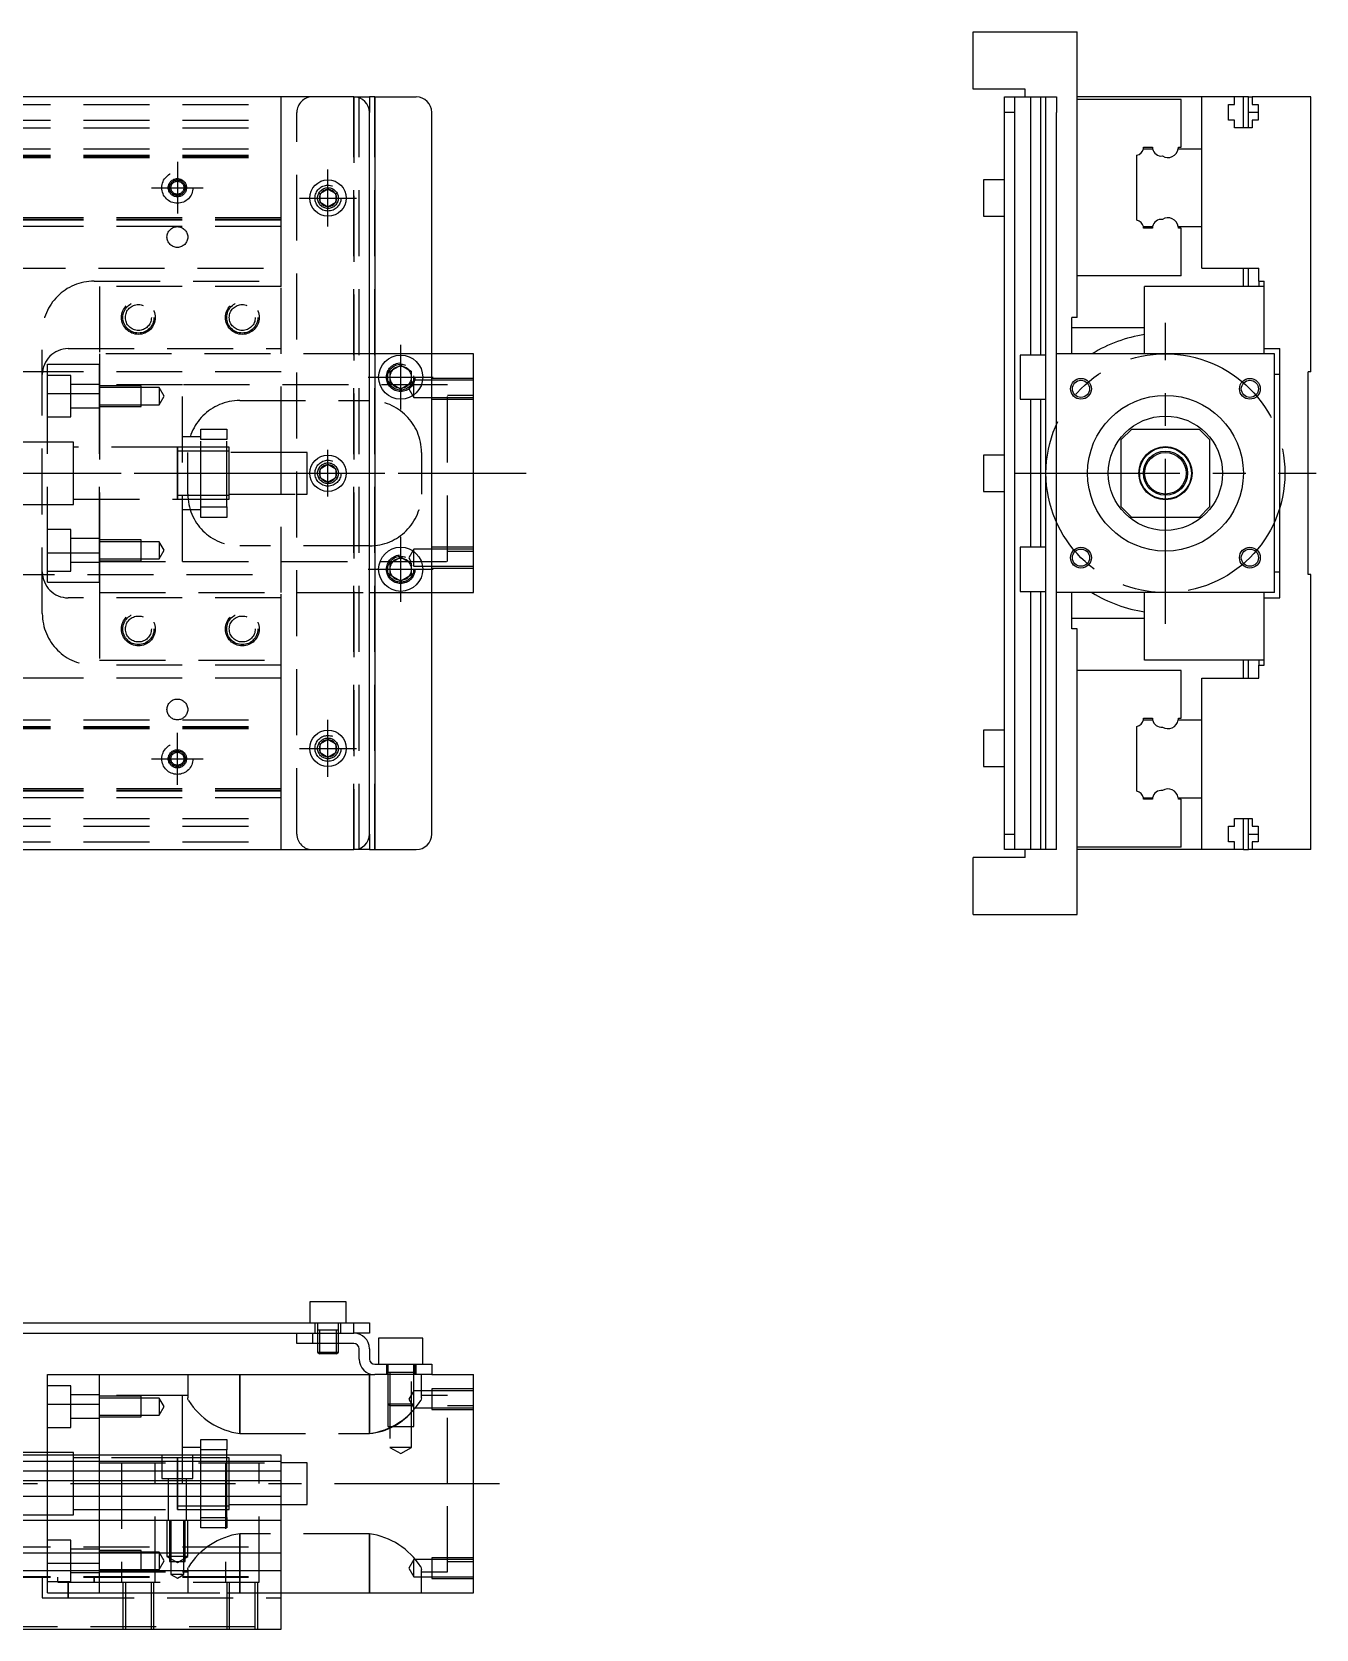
# Model space of a CAD drawing. Extents: x -14 to 616, y -275 to 87.
# Drawn here: x 369 to 616.3, y -222.6 to 85 of the extents above; entities that cross this region are included whole.
import ezdxf

# ---------------------------------------------------------------- set-up
doc = ezdxf.new("R2010")
doc.units = 0
doc.linetypes.add('CENTER', pattern=[50.8, 31.75, -6.35, 6.35, -6.35])
doc.linetypes.add('DASHED', pattern=[19.05, 12.7, -6.35])
doc.layers.get('0').update_dxf_attribs({"linetype": 'CONTINUOUS'})
doc.layers.add('CENTER', color=1, linetype='CENTER')

msp = doc.modelspace()

# ---------------------------------------------------------------- linework, layer by layer
at = {"color": 7, "linetype": 'CONTINUOUS'}
for p, q in [((550.25, 74), (550.25, 85)), ((550.25, 85), (570.25, 85)), ((570.25, 30), (570.25, 85)), ((560.25, 74), (550.25, 74)), ((560.25, 72.5), (560.25, 74)), ((431, 72.5), (3, 72.5)), ((431, 72.5), (434, 72.5)), ((434, 72.5), (434, 69.5)), ((435, 72.5), (434, 72.5)), ((435, 72.5), (435, -72.5)), ((435, 72.5), (443, 72.5)), ((556.25, 69.5), (556.25, 72.5)), ((556.25, 72.5), (566.25, 72.5)), ((558.25, -72.5), (558.25, 72.5)), ((561.25, 72.5), (561.25, 22.75)), ((563.25, 22.75), (563.25, 72.5)), ((564.25, 69.5), (564.25, 72.5)), ((566.25, 72.5), (566.25, 69.5)), ((594.25, 72.5), (570.25, 72.5)), ((590.25, 72), (570.25, 72)), ((590.25, 62.8), (590.25, 72)), ((594.25, 62.5), (594.25, 72.5)), ((600.55, 72.5), (594.25, 72.5)), ((599.4, 71), (600.55, 71)), ((599.4, 68), (599.4, 71)), ((602.25, 72.5), (600.55, 72.5)), ((600.55, 71), (600.55, 72.5)), ((602.25, 66.5), (602.25, 72.5)), ((603.25, 72.5), (602.25, 72.5)), ((603.25, 72.5), (603.95, 72.5)), ((603.25, 69.5), (603.25, 72.5)), ((603.95, 72.5), (603.95, 71)), ((615.25, 72.5), (603.95, 72.5)), ((603.95, 71), (605.1, 71)), ((605.1, 71), (605.1, 68)), ((615.25, 19.5), (615.25, 72.5)), ((434, -69.5), (434, 69.5)), ((446, -69.5), (446, 69.5)), ((558.25, 69.5), (556.25, 69.5)), ((556.25, -69.5), (556.25, 69.5)), ((564.25, -69.5), (564.25, 69.5)), ((566.25, 23), (566.25, 69.5)), ((600.55, 68), (599.4, 68)), ((600.55, 66.5), (600.55, 68)), ((605.1, 69.5), (603.25, 69.5)), ((603.25, 66.5), (603.25, 69.5)), ((603.95, 68), (603.95, 66.5)), ((605.1, 68), (603.95, 68)), ((603.95, 66.5), (600.55, 66.5)), ((583.002272, 62.5), (584.77668, 62.5)), ((583.047056, 62.8), (584.75, 62.8)), ((589.727372, 62.5), (594.25, 62.5)), ((589.75, 62.8), (590.25, 62.8)), ((594.25, 47.5), (594.25, 62.5)), ((594.25, 47.5), (594.25, 62.5)), ((581.75, 48.752272), (581.75, 61.247728)), ((552.25, 56.5), (552.25, 53)), ((556.25, 56.5), (552.25, 56.5)), ((424.5, 53.866026), (426, 54.73205)), ((424.5, 52.133974), (424.5, 53.866026)), ((426, 54.73205), (427.5, 53.866026)), ((427.5, 53.866026), (427.5, 52.133974)), ((552.25, 53), (552.25, 49.5)), ((426, 51.26795), (424.5, 52.133974)), ((427.5, 52.133974), (426, 51.26795)), ((552.25, 49.5), (556.25, 49.5)), ((583.002272, 47.5), (584.77668, 47.5)), ((584.75, 47.2), (583.047056, 47.2)), ((589.727372, 47.5), (594.25, 47.5)), ((590.25, 47.2), (589.75, 47.2)), ((590.25, 38), (590.25, 47.2)), ((594.25, 39.5), (594.25, 47.5)), ((590.25, 38), (570.25, 38)), ((594.25, 39.5), (605.25, 39.5)), ((602.25, 36), (602.25, 39.5)), ((603.25, 36), (603.25, 39.5)), ((605.25, 37), (605.25, 39.5)), ((605.25, 37), (606.25, 37)), ((605.25, 37), (605.25, 36)), ((606.25, 36), (606.25, 37)), ((606.25, 36), (583.25, 36)), ((583.25, 23), (583.25, 36)), ((606.25, 24), (606.25, 36)), ((606.25, 24), (606.25, 36)), ((570.25, 30), (569.25, 30)), ((569.25, 23), (569.25, 30)), ((583.25, 28), (569.25, 28)), ((454, 23), (446, 23)), ((454, -23), (454, 23)), ((559.25, 22.75), (559.25, 18.5)), ((564.25, 22.75), (559.25, 22.75)), ((566.25, -23), (566.25, 23)), ((608.25, 23), (566.25, 23)), ((606.25, 23), (606.25, 24)), ((606.25, 24), (609.25, 24)), ((608.25, -23), (608.25, 23)), ((609.25, -24), (609.25, 24)), ((438, 19.6547), (440, 20.809402)), ((438, 17.3453), (438, 19.6547)), ((440, 20.809402), (442, 19.6547)), ((442, 19.6547), (442, 17.3453)), ((559.25, 18.5), (559.25, 14.25)), ((609.25, 19), (608.25, 19)), ((615.25, 19.5), (614.75, 19.5)), ((614.75, -19.5), (614.75, 19.5)), ((440, 16.190598), (438, 17.3453)), ((442, 17.3453), (440, 16.190598)), ((559.25, 14.25), (564.25, 14.25)), ((561.25, 14.25), (561.25, -14.25)), ((563.25, -14.25), (563.25, 14.25)), ((580.75, 8.5), (578.75, 6.5)), ((578.75, -6.5), (578.75, 6.5)), ((580.75, 8.5), (593.75, 8.5)), ((595.75, 6.5), (593.75, 8.5)), ((595.75, 6.5), (595.75, -6.5)), ((397, -5.000006), (397, 5.000006)), ((397, 4.25), (397, 5.000006)), ((397, 4.25), (397, -4.25)), ((552.25, 3.5), (552.25, 0)), ((556.25, 3.5), (552.25, 3.5)), ((424.5, 0.866026), (426, 1.73205)), ((424.5, -0.866026), (424.5, 0.866026)), ((426, 1.73205), (427.5, 0.866026)), ((427.5, 0.866026), (427.5, -0.866026)), ((552.25, 0), (552.25, -3.5)), ((426, -1.73205), (424.5, -0.866026)), ((427.5, -0.866026), (426, -1.73205)), ((397, -5.000006), (397, -4.25)), ((552.25, -3.5), (556.25, -3.5)), ((578.75, -6.5), (580.75, -8.5)), ((593.75, -8.5), (580.75, -8.5)), ((593.75, -8.5), (595.75, -6.5)), ((559.25, -14.25), (559.25, -18.5)), ((564.25, -14.25), (559.25, -14.25)), ((438, -17.3453), (440, -16.190598)), ((438, -19.6547), (438, -17.3453)), ((440, -16.190598), (442, -17.3453)), ((442, -17.3453), (442, -19.6547)), ((440, -20.809402), (438, -19.6547)), ((442, -19.6547), (440, -20.809402)), ((559.25, -18.5), (559.25, -22.75)), ((608.25, -19), (609.25, -19)), ((615.25, -19.5), (614.75, -19.5)), ((615.25, -72.5), (615.25, -19.5)), ((446, -23), (454, -23)), ((559.25, -22.75), (564.25, -22.75)), ((561.25, -22.75), (561.25, -72.5)), ((563.25, -72.5), (563.25, -22.75)), ((608.25, -23), (566.25, -23)), ((566.25, -72.5), (566.25, -23)), ((569.25, -30), (569.25, -23)), ((583.25, -36), (583.25, -23)), ((606.25, -24), (606.25, -23)), ((606.25, -36), (606.25, -24)), ((606.25, -36), (606.25, -24)), ((606.25, -24), (609.25, -24)), ((583.25, -28), (569.25, -28)), ((570.25, -30), (569.25, -30)), ((570.25, -85), (570.25, -30)), ((606.25, -36), (583.25, -36)), ((602.25, -39.5), (602.25, -36)), ((603.25, -39.5), (603.25, -36)), ((605.25, -36), (605.25, -37)), ((606.25, -37), (606.25, -36)), ((590.25, -38), (570.25, -38)), ((590.25, -47.2), (590.25, -38)), ((594.25, -39.5), (605.25, -39.5)), ((594.25, -47.5), (594.25, -39.5)), ((605.25, -39.5), (605.25, -37)), ((605.25, -37), (606.25, -37)), ((581.75, -61.247728), (581.75, -48.752272)), ((583.002272, -47.5), (584.77668, -47.5)), ((583.047056, -47.2), (584.75, -47.2)), ((589.727372, -47.5), (594.25, -47.5)), ((589.75, -47.2), (590.25, -47.2)), ((594.25, -62.5), (594.25, -47.5)), ((594.25, -62.5), (594.25, -47.5)), ((424.5, -52.133974), (426, -51.26795)), ((424.5, -53.866026), (424.5, -52.133974)), ((426, -51.26795), (427.5, -52.133974)), ((427.5, -52.133974), (427.5, -53.866026)), ((552.25, -49.5), (552.25, -53)), ((556.25, -49.5), (552.25, -49.5)), ((426, -54.73205), (424.5, -53.866026)), ((427.5, -53.866026), (426, -54.73205)), ((552.25, -53), (552.25, -56.5)), ((552.25, -56.5), (556.25, -56.5)), ((583.002272, -62.5), (584.77668, -62.5)), ((584.75, -62.8), (583.047056, -62.8)), ((589.727372, -62.5), (594.25, -62.5)), ((590.25, -62.8), (589.75, -62.8)), ((590.25, -72), (590.25, -62.8)), ((594.25, -72.5), (594.25, -62.5)), ((600.55, -66.5), (603.95, -66.5)), ((600.55, -68), (600.55, -66.5)), ((602.25, -72.5), (602.25, -66.5)), ((603.25, -69.5), (603.25, -66.5)), ((603.95, -66.5), (603.95, -68)), ((434, -69.5), (434, -72.5)), ((556.25, -69.5), (558.25, -69.5)), ((556.25, -72.5), (556.25, -69.5)), ((564.25, -72.5), (564.25, -69.5)), ((599.4, -68), (600.55, -68)), ((599.4, -71), (599.4, -68)), ((603.25, -69.5), (605.1, -69.5)), ((603.25, -72.5), (603.25, -69.5)), ((603.95, -68), (605.1, -68)), ((605.1, -68), (605.1, -71)), ((3, -72.5), (431, -72.5)), ((434, -72.5), (431, -72.5)), ((434, -72.5), (435, -72.5)), ((435, -72.5), (443, -72.5)), ((566.25, -72.5), (556.25, -72.5)), ((560.25, -74), (560.25, -72.5)), ((590.25, -72), (570.25, -72)), ((594.25, -72.5), (570.25, -72.5)), ((600.55, -72.5), (594.25, -72.5)), ((600.55, -71), (599.4, -71)), ((600.55, -72.5), (600.55, -71)), ((602.25, -72.5), (600.55, -72.5)), ((602.25, -72.5), (603.25, -72.5)), ((603.95, -72.5), (603.25, -72.5)), ((603.95, -71), (603.95, -72.5)), ((605.1, -71), (603.95, -71)), ((615.25, -72.5), (603.95, -72.5)), ((550.25, -85), (550.25, -74)), ((560.25, -74), (550.25, -74)), ((550.25, -85), (570.25, -85)), ((429.5, -159.63), (422.5, -159.63)), ((422.5, -159.63), (422.5, -163.63)), ((429.5, -163.63), (429.5, -159.63)), ((267, -163.63), (431, -163.63)), ((267, -165.63), (423, -165.63)), ((420, -167.63), (420, -165.63)), ((423, -165.63), (431, -165.63)), ((423, -165.63), (423, -167.63)), ((423, -165.63), (431, -165.63)), ((431, -165.63), (431, -163.63)), ((431, -163.63), (434, -163.63)), ((434, -165.63), (431, -165.63)), ((434, -163.63), (434, -165.63)), ((423, -167.63), (420, -167.63)), ((431, -167.63), (423, -167.63)), ((424, -167.63), (424, -169.28)), ((424.35, -167.63), (424.35, -169.63)), ((427.65, -169.63), (427.65, -167.63)), ((428, -169.28), (428, -167.63)), ((432, -170.63), (432, -168.63)), ((434, -168.63), (434, -170.63)), ((444.25, -166.63), (435.75, -166.63)), ((435.75, -166.63), (435.75, -171.63)), ((444.25, -171.63), (444.25, -166.63)), ((424, -169.28), (428, -169.28)), ((424, -169.28), (424.35, -169.63)), ((427.65, -169.63), (424.35, -169.63)), ((427.65, -169.63), (428, -169.28)), ((435, -171.63), (443, -171.63)), ((443, -173.63), (443, -171.63)), ((443, -171.63), (446, -171.63)), ((446, -171.63), (446, -173.63)), ((372, -179.30029), (372, -173.63)), ((372, -173.63), (382, -173.63)), ((382, -173.63), (435, -173.63)), ((382, -189.13), (382, -173.63)), ((443, -173.63), (435, -173.63)), ((446, -173.63), (443, -173.63)), ((446, -173.63), (454, -173.63)), ((454, -215.63), (454, -173.63)), ((372, -179.30029), (382, -179.30029)), ((372, -189.13), (372, -179.30029)), ((417, -189.13), (262.5, -189.13)), ((417, -190.382272), (262.5, -190.382272)), ((372, -188.63), (367, -188.63)), ((397, -190.63), (397, -189.629994)), ((398, -190.38), (397, -190.38)), ((397, -194.429962), (397, -190.63)), ((401.5, -190.38), (398, -190.38)), ((406.5, -190.38), (401.5, -190.38)), ((407, -190.38), (406.5, -190.38)), ((417, -222.63), (417, -189.13)), ((262.5, -192.15668), (417, -192.15668)), ((417, -194.053076), (262.5, -194.053076)), ((397, -194.830038), (397, -194.429962)), ((397, -199.630006), (397, -194.830038)), ((417, -197.107372), (262.5, -197.107372)), ((397, -198.88), (407, -198.88)), ((17, -201.63), (417, -201.63)), ((17, -207.93), (417, -207.93)), ((17, -211.33), (417, -211.33)), ((417, -215.63), (454, -215.63)), ((17, -222.63), (417, -222.63))]:
    msp.add_line(p, q, dxfattribs=at)
at = {"color": 3, "linetype": 'DASHED'}
for p, q in [((17, 71), (417, 71)), ((417, 62.5), (417, 72.5)), ((431, -72.5), (431, 72.5)), ((431, 72.5), (431, -72.5)), ((432, -72.5), (432, 72.5)), ((435, -72.5), (435, 72.5)), ((17, 68), (417, 68)), ((420, -69.5), (420, 69.5)), ((17, 66.5), (417, 66.5)), ((17, 62.5), (417, 62.5)), ((417, 61.247728), (417, 62.5)), ((17, 61.247728), (417, 61.247728)), ((17, 61.1147), (417, 61.1147)), ((17, 61.1), (417, 61.1)), ((17, 60.8), (417, 60.8)), ((417, 48.752272), (417, 61.247728)), ((424, 53), (424.030168, 53.346066)), ((417, 49.2), (17, 49.2)), ((417, 48.9), (17, 48.9)), ((417, 48.8853), (17, 48.8853)), ((417, 48.752272), (17, 48.752272)), ((417, 47.5), (17, 47.5)), ((417, 47.5), (417, 48.752272)), ((417, 39.5), (417, 47.5)), ((343.708204, 39.5), (417, 39.5)), ((381, 37), (417, 37)), ((417, 37), (417, 39.5)), ((417, 36), (417, 37)), ((417, 36), (382, 36)), ((382, 36), (382, 23)), ((417, 23), (417, 36)), ((371, -27), (371, 27)), ((376, 24), (417, 24)), ((382, 23), (382, 15.32971)), ((434, 23), (382, 23)), ((417, 4), (417, 23)), ((446, 23), (434, 23)), ((417, 19.5), (93.969694, 19.5)), ((372, 15.32971), (372, 21)), ((372, 21), (382, 21)), ((376.5, 18.849242), (372, 18.849242)), ((376.5, 10.849242), (376.5, 18.849242)), ((382, 15.32971), (382, 21)), ((442.483582, 18.786038), (442.5, 18.5)), ((382, 17.099242), (376.5, 17.099242)), ((398, 17), (382, 17)), ((398, 17), (382, 17)), ((390, 16.849238), (382, 16.849238)), ((390, 16.499242), (382, 16.499242)), ((390, 12.849248), (390, 16.849238)), ((393.5, 16.499242), (390, 16.499242)), ((393.5, 16.499242), (393.5, 13.199242)), ((394.452628, 14.849242), (393.5, 16.499242)), ((398, -17), (398, 17)), ((449, 17), (398, 17)), ((441.90257, 16.878676), (441.547372, 16.263456)), ((441.547372, 16.263456), (442.5, 14.613456)), ((442.5, 17.913456), (442.355836, 17.663756)), ((442.5, 14.613456), (442.5, 17.913456)), ((446, 17.913456), (442.5, 17.913456)), ((454, 18.26345), (446, 18.26345)), ((454, 17.913456), (446, 17.913456)), ((449, -17), (449, 17)), ((372, 15.32971), (382, 15.32971)), ((372, -15.32971), (372, 15.32971)), ((376.5, 12.599242), (382, 12.599242)), ((382, 15.32971), (382, -15.32971)), ((382, -15.32971), (382, 15.32971)), ((382, 13.199242), (390, 13.199242)), ((382, 12.849248), (390, 12.849248)), ((390, 13.199242), (393.5, 13.199242)), ((393.5, 13.199242), (394.452628, 14.849242)), ((409, 14), (434, 14)), ((442.5, 14.613456), (446, 14.613456)), ((446, 14.613456), (454, 14.613456)), ((446, 14.26346), (454, 14.26346)), ((454, 15), (449, 15)), ((372, 10.849242), (376.5, 10.849242)), ((401.5, 7), (398, 7)), ((401.5, 8.5), (406.5, 8.5)), ((401.5, 6.5), (401.5, 8.5)), ((401.5, -6.5), (401.5, 6.5)), ((406.5, 6.5), (401.5, 6.5)), ((406.5, 8.5), (406.5, 6.5)), ((406.5, -6.5), (406.5, 6.5)), ((372, 6), (366.995, 6)), ((377, 6), (372, 6)), ((377, 6), (372, 6)), ((377, 0), (377, 6)), ((377, 0), (377, 6)), ((396.995, 5), (377, 5)), ((397.005, 5), (377, 5)), ((397.005, 5), (396.995, 5)), ((406.5, 5), (396.995, 5)), ((397, 4.43509), (397, 5)), ((397, 5), (397, 4.435078)), ((397, 4.435078), (397, -4.435962)), ((407, 4.25), (397, 4.25)), ((406.5, 5), (397.005, 5)), ((399, -4), (399, 4)), ((407, 5), (406.5, 5)), ((407, 0), (407, 5)), ((420, 4), (407, 4)), ((417, -4), (417, 4)), ((422, 4), (420, 4)), ((422, 0), (422, 4)), ((444, 4), (444, -4)), ((377, -6), (377, 0)), ((377, -6), (377, 0)), ((407, -5), (407, 0)), ((422, -4), (422, 0)), ((427.973226, 0.326156), (428, 0)), ((582.25, 0), (582.275768, -0.506976)), ((366.995, -6), (372, -6)), ((372, -6), (377, -6)), ((372, -6), (377, -6)), ((377, -5), (396.995, -5)), ((377, -5), (397.005, -5)), ((396.995, -5), (397.005, -5)), ((396.995, -5), (406.5, -5)), ((397, -4.25), (407, -4.25)), ((397, -5), (397, -4.435962)), ((397, -4.435962), (397, -5)), ((397.005, -5), (406.5, -5)), ((406.5, -5), (407, -5)), ((407, -4), (420, -4)), ((417, -23), (417, -4)), ((420, -4), (422, -4)), ((398, -7), (401.5, -7)), ((401.5, -6.5), (406.5, -6.5)), ((401.5, -8.5), (401.5, -6.5)), ((406.5, -8.5), (401.5, -8.5)), ((406.5, -6.5), (406.5, -8.5)), ((376.5, -10.849242), (372, -10.849242)), ((376.5, -18.849242), (376.5, -10.849242)), ((372, -15.32971), (382, -15.32971)), ((372, -21), (372, -15.32971)), ((382, -12.599242), (376.5, -12.599242)), ((390, -12.849248), (382, -12.849248)), ((390, -13.199242), (382, -13.199242)), ((382, -15.32971), (382, -23)), ((382, -21), (382, -15.32971)), ((390, -16.849238), (390, -12.849248)), ((393.5, -13.199242), (390, -13.199242)), ((393.5, -13.199242), (393.5, -16.499242)), ((394.452628, -14.849242), (393.5, -13.199242)), ((393.5, -16.499242), (394.452628, -14.849242)), ((434, -14), (409, -14)), ((442.5, -14.613456), (441.547372, -16.263456)), ((442.5, -17.913456), (442.5, -14.613456)), ((446, -14.613456), (442.5, -14.613456)), ((454, -14.26346), (446, -14.26346)), ((454, -14.613456), (446, -14.613456)), ((449, -15), (454, -15)), ((376.5, -17.099242), (382, -17.099242)), ((382, -16.499242), (390, -16.499242)), ((382, -16.849238), (390, -16.849238)), ((382, -17), (398, -17)), ((382, -17), (398, -17)), ((390, -16.499242), (393.5, -16.499242)), ((398, -17), (449, -17)), ((437.5, -18.5), (437.52689, -18.134318)), ((441.547372, -16.263456), (441.90364, -16.880528)), ((442.355326, -17.662872), (442.5, -17.913456)), ((442.5, -17.913456), (446, -17.913456)), ((446, -17.913456), (454, -17.913456)), ((446, -18.26345), (454, -18.26345)), ((93.969694, -19.5), (417, -19.5)), ((372, -18.849242), (376.5, -18.849242)), ((372, -21), (382, -21)), ((417, -24), (376, -24)), ((382, -23), (434, -23)), ((382, -23), (382, -36)), ((417, -36), (417, -23)), ((434, -23), (446, -23)), ((382, -36), (417, -36)), ((417, -37), (417, -36)), ((417, -39.5), (343.708204, -39.5)), ((417, -37), (381, -37)), ((417, -39.5), (417, -37)), ((417, -47.5), (417, -39.5)), ((17, -47.5), (417, -47.5)), ((17, -48.752272), (417, -48.752272)), ((17, -48.8853), (417, -48.8853)), ((17, -48.9), (417, -48.9)), ((17, -49.2), (417, -49.2)), ((417, -48.752272), (417, -47.5)), ((417, -61.247728), (417, -48.752272)), ((427.973226, -52.673844), (428, -53)), ((417, -60.8), (17, -60.8)), ((417, -61.1), (17, -61.1)), ((417, -61.1147), (17, -61.1147)), ((417, -61.247728), (17, -61.247728)), ((417, -62.5), (417, -61.247728)), ((417, -62.5), (17, -62.5)), ((417, -72.5), (417, -62.5)), ((17, -66.5), (417, -66.5)), ((17, -68), (417, -68)), ((17, -71), (417, -71)), ((423.5, -163.63), (423.5, -165.63)), ((428.000006, -165.03), (423.999994, -165.03)), ((424, -163.63), (424, -167.63)), ((424.35, -165.03), (424.35, -167.63)), ((427.65, -167.63), (427.65, -165.03)), ((428, -167.63), (428, -163.63)), ((428.5, -165.63), (428.5, -163.63)), ((437.25, -171.63), (437.25, -173.63)), ((437.5, -171.63), (437.5, -179.23)), ((442.499994, -179.230006), (442.499994, -171.63)), ((442.5, -179.23), (442.5, -171.63)), ((442.75, -173.63), (442.75, -171.63)), ((399, -173.63), (399, -178.107288)), ((409, -184.98635), (409, -173.63)), ((409, -173.63), (409, -184.98635)), ((434, -173.63), (434, -184.98635)), ((434, -184.98635), (434, -173.63)), ((442.500006, -173.23), (437.499994, -173.23)), ((437.9, -173.23), (437.9, -187.63)), ((442.1, -187.63), (442.1, -173.23)), ((444, -178.107288), (444, -173.63)), ((376.5, -175.780758), (372, -175.780758)), ((376.5, -183.780758), (376.5, -175.780758)), ((382, -177.530758), (376.5, -177.530758)), ((398, -177.63), (382, -177.63)), ((390, -177.780762), (382, -177.780762)), ((390, -178.130758), (382, -178.130758)), ((390, -181.780752), (390, -177.780762)), ((393.5, -178.130758), (390, -178.130758)), ((393.5, -178.130758), (393.5, -179.780758)), ((394.452628, -179.780758), (393.5, -178.130758)), ((398, -189.13), (398, -177.63)), ((399, -177.63), (398, -177.63)), ((399.038578, -178.344492), (399, -178.107288)), ((399.151334, -178.625906), (399.038578, -178.344492)), ((442.5, -176.716544), (441.547372, -178.366544)), ((441.547372, -178.366544), (442.5, -180.016544)), ((446, -176.716544), (442.5, -176.716544)), ((443.966794, -178.32572), (443.869504, -178.582408)), ((444, -178.107288), (443.966794, -178.32572)), ((449, -177.63), (444, -177.63)), ((446, -176.36655), (446, -180.36654)), ((454, -176.36655), (446, -176.36655)), ((454, -176.716544), (446, -176.716544)), ((449, -194.63), (449, -177.63)), ((382, -181.430758), (390, -181.430758)), ((390, -181.430758), (393.5, -181.430758)), ((393.5, -179.780758), (393.5, -181.430758)), ((393.5, -181.430758), (394.452628, -179.780758)), ((437.5, -179.23), (442.5, -179.23)), ((437.5, -179.23), (437.9, -179.63)), ((437.500006, -179.230006), (437.500006, -183.63)), ((442.1, -179.63), (437.9, -179.63)), ((442.1, -179.63), (442.5, -179.23)), ((442.499994, -183.63), (442.499994, -179.230006)), ((442.5, -180.016544), (446, -180.016544)), ((446, -180.016544), (454, -180.016544)), ((446, -180.36654), (454, -180.36654)), ((454, -179.63), (449, -179.63)), ((372, -183.780758), (376.5, -183.780758)), ((376.5, -182.030758), (382, -182.030758)), ((382, -181.780752), (390, -181.780752)), ((437.500006, -183.63), (442.499994, -183.63)), ((401.5, -187.63), (398, -187.63)), ((401.5, -186.13), (406.5, -186.13)), ((401.5, -188.13), (401.5, -186.13)), ((406.5, -186.13), (406.5, -188.13)), ((409, -184.98635), (434, -184.98635)), ((442.1, -187.63), (437.9, -187.63)), ((437.9, -187.63), (440, -188.842436)), ((440, -188.842436), (442.1, -187.63)), ((377, -188.63), (372, -188.63)), ((372, -201.63), (372, -189.13)), ((377, -189.13), (377, -188.63)), ((377, -194.63), (377, -189.13)), ((382, -189.63), (377, -189.63)), ((382, -190.63), (382, -189.13)), ((397, -189.63), (382, -189.63)), ((382, -190.63), (417, -190.63)), ((382, -201.63), (382, -190.63)), ((386.25, -190.63), (386.25, -213.63)), ((392.75, -213.63), (392.75, -190.63)), ((394, -189.13), (394, -193.63)), ((397, -189.63), (396.995, -189.63)), ((397, -189.63), (397, -190.194922)), ((397, -189.631002), (397, -189.63)), ((397.005, -189.63), (397, -189.63)), ((398, -189.63), (397, -189.63)), ((397, -190.19491), (397, -189.631002)), ((397, -190.194922), (397, -190.629226)), ((397, -190.629226), (397, -194.429974)), ((398, -190.63), (398, -189.13)), ((401.5, -189.63), (398, -189.63)), ((398, -194.63), (398, -190.63)), ((400, -193.63), (400, -189.13)), ((406.5, -188.13), (401.5, -188.13)), ((401.5, -189.13), (401.5, -188.13)), ((401.5, -190.63), (401.5, -189.13)), ((406.5, -189.63), (401.5, -189.63)), ((401.5, -201.13), (401.5, -190.63)), ((406.25, -190.63), (406.25, -213.63)), ((406.5, -189.13), (406.5, -188.13)), ((406.5, -190.63), (406.5, -189.13)), ((407, -189.63), (406.5, -189.63)), ((406.5, -201.13), (406.5, -190.63)), ((407, -190.63), (407, -189.63)), ((407, -199.63), (407, -190.63)), ((412.75, -213.63), (412.75, -190.63)), ((422, -190.63), (417, -190.63)), ((422, -198.63), (422, -190.63)), ((394, -193.63), (400, -193.63)), ((395.25, -193.63), (395.25, -201.63)), ((398.75, -201.63), (398.75, -193.63)), ((377, -200.63), (377, -194.63)), ((397, -194.429974), (397, -194.830022)), ((397, -194.830022), (397, -199.065962)), ((449, -211.63), (449, -194.63)), ((377, -199.63), (382, -199.63)), ((382, -199.63), (397.005, -199.63)), ((396.995, -199.63), (406.5, -199.63)), ((397, -199.628998), (397, -199.065962)), ((397, -199.065962), (397, -199.63)), ((397, -199.63), (397, -199.628998)), ((397.005, -199.63), (406.5, -199.63)), ((406.5, -199.63), (407, -199.63)), ((407, -198.63), (417, -198.63)), ((417, -198.63), (422, -198.63)), ((367, -200.63), (372, -200.63)), ((372, -200.63), (377, -200.63)), ((372, -207.93), (372, -201.63)), ((382, -207.93), (382, -201.63)), ((395, -201.63), (395, -208.63)), ((395.500006, -201.63), (395.500006, -207.93)), ((395.75, -201.63), (395.75, -209.63)), ((398.25, -209.63), (398.25, -201.63)), ((398.499994, -207.93), (398.499994, -201.63)), ((399, -208.63), (399, -201.63)), ((401.5, -201.13), (406.5, -201.13)), ((401.5, -203.13), (401.5, -201.13)), ((406.5, -201.13), (406.5, -203.13)), ((376.5, -205.479242), (372, -205.479242)), ((376.5, -213.479242), (376.5, -205.479242)), ((406.5, -203.13), (401.5, -203.13)), ((434, -204.27365), (409, -204.27365)), ((409, -215.63), (409, -204.27365)), ((409, -204.27365), (409, -211.33)), ((434, -204.27365), (434, -215.63)), ((434, -215.63), (434, -204.27365)), ((17, -206.78), (417, -206.78)), ((372, -209.95971), (372, -207.93)), ((382, -207.229242), (376.5, -207.229242)), ((390, -207.479248), (382, -207.479248)), ((390, -207.829242), (382, -207.829242)), ((382, -211.33), (382, -207.93)), ((390, -211.33), (390, -207.479248)), ((393.5, -207.829242), (390, -207.829242)), ((393.5, -207.829242), (393.5, -209.479242)), ((394.452628, -209.479242), (393.5, -207.829242)), ((399, -208.63), (395, -208.63)), ((395, -208.63), (397, -209.7847)), ((395.500006, -207.93), (395.500006, -209.63)), ((397, -209.7847), (399, -208.63)), ((398.499994, -209.63), (398.499994, -207.93)), ((446, -208.89346), (446, -212.89345)), ((454, -208.89346), (446, -208.89346)), ((372, -211.33), (372, -209.95971)), ((372, -209.95971), (382, -209.95971)), ((372, -212.63), (372, -211.33)), ((376.5, -211.729242), (382, -211.729242)), ((382, -211.129242), (390, -211.129242)), ((382, -213.63), (382, -211.33)), ((382, -211.479238), (390, -211.479238)), ((382, -211.63), (398, -211.63)), ((390, -211.129242), (393.5, -211.129242)), ((390, -211.479238), (390, -211.33)), ((393.5, -209.479242), (393.5, -211.129242)), ((393.5, -211.129242), (394.452628, -209.479242)), ((395.500006, -209.63), (398.499994, -209.63)), ((395.75, -209.63), (395.75, -212.13)), ((398.25, -212.13), (395.75, -212.13)), ((395.75, -212.13), (397, -212.851688)), ((397, -212.851688), (398.25, -212.13)), ((398, -211.63), (399, -211.63)), ((398.25, -212.13), (398.25, -209.63)), ((399, -211.152712), (399.033206, -210.93428)), ((399, -211.152712), (399, -215.63)), ((399.033206, -210.93428), (399.130496, -210.677592)), ((409, -211.33), (409, -213.63)), ((442.5, -209.243456), (441.547372, -210.893456)), ((441.547372, -210.893456), (442.5, -212.543456)), ((442.5, -212.543456), (442.5, -209.243456)), ((446, -209.243456), (442.5, -209.243456)), ((443.848666, -210.634094), (443.961422, -210.915508)), ((443.961422, -210.915508), (444, -211.152712)), ((444, -215.63), (444, -211.152712)), ((444, -211.63), (449, -211.63)), ((454, -209.243456), (446, -209.243456)), ((449, -209.63), (454, -209.63)), ((17, -212.48), (417, -212.48)), ((17, -212.63), (417, -212.63)), ((371, -212.63), (371, -213.63)), ((371, -213.63), (371, -216.63)), ((372, -215.63), (372, -212.63)), ((372, -213.479242), (376.5, -213.479242)), ((374, -213.63), (374, -212.63)), ((374, -213.63), (381, -213.63)), ((376, -216.63), (376, -213.63)), ((376, -213.63), (376, -215.63)), ((381, -213.63), (381, -212.63)), ((381, -212.63), (381, -213.63)), ((381, -213.63), (417, -213.63)), ((382, -215.63), (382, -213.63)), ((386.500006, -213.63), (386.500006, -222.63)), ((387, -213.63), (387, -222.63)), ((392, -222.63), (392, -213.63)), ((392.499994, -222.63), (392.499994, -213.63)), ((406.500006, -213.63), (406.500006, -222.63)), ((407, -213.63), (407, -222.63)), ((409, -213.63), (409, -215.63)), ((412, -222.63), (412, -213.63)), ((412.499994, -222.63), (412.499994, -213.63)), ((442.5, -212.543456), (446, -212.543456)), ((446, -212.543456), (454, -212.543456)), ((446, -212.89345), (454, -212.89345)), ((371, -216.63), (376, -216.63)), ((372, -215.63), (382, -215.63)), ((376, -215.63), (376, -216.63)), ((376, -216.63), (417, -216.63)), ((382, -215.63), (386.500006, -215.63)), ((386.500006, -215.63), (392.499994, -215.63)), ((392.499994, -215.63), (406.500006, -215.63)), ((406.500006, -215.63), (412.499994, -215.63)), ((412.499994, -215.63), (417, -215.63)), ((94.499994, -222.13), (417, -222.13))]:
    msp.add_line(p, q, dxfattribs=at)
at = {"color": 1, "linetype": 'CENTER'}
for p, q in [((426, 47.5), (426, 58.5)), ((420.5, 53), (431.5, 53)), ((587.25, -29), (587.25, 29)), ((440, 12.25), (440, 24.75)), ((433.75, 18.5), (446.25, 18.5)), ((426, -4.5), (426, 4.5)), ((421.5, 0), (430.5, 0)), ((558.25, 0), (616.25, 0)), ((440, -24.75), (440, -12.25)), ((433.75, -18.5), (446.25, -18.5)), ((426, -58.5), (426, -47.5)), ((420.5, -53), (431.5, -53))]:
    msp.add_line(p, q, dxfattribs=at)
at = {"color": 3, "linetype": 'DASHED'}
for centre, radius in [((397, 55), 3), ((397, 55), 1.75), ((397, 55), 1.5), ((397, 55), 1.25), ((426, 53), 2.5), ((426, 53), 2), ((397, 45.5), 2), ((389.5, 30), 3.25), ((389.5, 30), 3), ((389.5, 30), 2.5), ((409.5, 30), 3.25), ((409.5, 30), 3), ((409.5, 30), 2.5), ((440, 18.5), 2.75), ((440, 18.5), 2.5), ((426, 0), 2.5), ((426, 0), 2), ((440, -18.5), 2.75), ((440, -18.5), 2.5), ((389.5, -30), 3.25), ((389.5, -30), 3), ((389.5, -30), 2.5), ((409.5, -30), 3.25), ((409.5, -30), 3), ((409.5, -30), 2.5), ((397, -45.5), 2), ((397, -55), 3), ((426, -53), 2.5), ((426, -53), 2), ((397, -55), 1.75), ((397, -55), 1.5), ((397, -55), 1.25)]:
    msp.add_circle(centre, radius, dxfattribs=at)
at = {"color": 7, "linetype": 'CONTINUOUS'}
for centre, radius in [((426, 53), 3.5), ((440, 18.5), 4.25), ((570.986544, 16.263456), 1.65), ((603.513456, 16.263456), 1.65), ((587.25, 0), 15), ((587.25, 0), 11), ((426, 0), 3.5), ((587.25, 0), 5.125), ((587.25, 0), 5), ((587.25, 0), 4.25), ((587.25, 0), 4), ((440, -18.5), 4.25), ((570.986544, -16.263456), 1.65), ((603.513456, -16.263456), 1.65), ((426, -53), 3.5)]:
    msp.add_circle(centre, radius, dxfattribs=at)
at = {"color": 1, "linetype": 'CENTER'}
msp.add_circle((587.25, 0), 23, dxfattribs=at)
at = {"color": 3, "linetype": 'CONTINUOUS'}
for centre in [(570.986544, 16.263456), (603.513456, 16.263456), (570.986544, -16.263456), (603.513456, -16.263456)]:
    msp.add_circle(centre, 2, dxfattribs=at)
at = {"color": 3, "linetype": 'DASHED'}
for centre, radius, start, end in [((423, 69.5), 3, 90, 180), ((381, 27), 10, 90, 180), ((376, 19), 5, 90, 180), ((409, 4), 10, 90, 180), ((434, 4), 10, 0, 90), ((409, -4), 10, 180, 270), ((434, -4), 10, 270, 0), ((376, -19), 5, 180, 270), ((381, -27), 10, 180, 270), ((423, -69.5), 3, 180, 270), ((410.996387, -171.089917), 14.039103, 212.46509038, 261.82472024), ((432.02589, -171.136712), 13.989624, 278.11222382, 327.84375684), ((432.73855, -172.515072), 12.534912, 275.775732, 321.159403), ((410.97411, -218.123288), 13.989624, 98.11222382, 147.84375684), ((432.003613, -218.170083), 14.039103, 32.46509038, 81.82472024)]:
    msp.add_arc(centre, radius, start, end, dxfattribs=at)
at = {"color": 7, "linetype": 'CONTINUOUS'}
for centre, radius, start, end in [((431, 69.5), 3, 0, 90), ((443, 69.5), 3, 0, 90), ((581.35, 62.9), 1.7, 283.608961, 346.391039), ((581.35, 62.9), 1.7, 346.391039, 356.627713), ((586.45, 62.8), 1.7, 180, 190.164249), ((586.45, 62.8), 1.7, 190.164249, 277.540197), ((587.75, 62.8), 2, 237.42103, 351.373073), ((587.75, 62.8), 2, 351.373073, 0), ((426, 53), 1.65, 155.380023, 180), ((426, 53), 1.65, 180, 204.619977), ((426, 53), 1.65, 144.619977, 155.380023), ((426, 53), 1.65, 204.619977, 215.380023), ((426, 53), 1.65, 95.380023, 144.619977), ((426, 53), 1.65, 84.619977, 95.380023), ((426, 53), 1.65, 35.380023, 84.619977), ((426, 53), 1.65, 24.619977, 35.380023), ((426, 53), 1.65, 324.619977, 335.380023), ((426, 53), 1.65, 335.380023, 24.619977), ((426, 53), 1.65, 215.380023, 264.619977), ((426, 53), 1.65, 264.619977, 275.380023), ((426, 53), 1.65, 275.380023, 324.619977), ((581.35, 47.1), 1.7, 13.608961, 76.391039), ((581.35, 47.1), 1.7, 3.372287, 13.608961), ((586.45, 47.2), 1.7, 169.835751, 180), ((586.45, 47.2), 1.7, 82.459803, 169.835751), ((587.75, 47.2), 2, 8.626927, 122.57897), ((587.75, 47.2), 2, 0, 8.626927), ((587.25, 0), 27, 98.519624, 121.586338), ((440, 18.5), 2.1, 162.24721, 180), ((440, 18.5), 2.1, 180, 197.75279), ((440, 18.5), 2.1, 137.75279, 162.24721), ((440, 18.5), 2.1, 102.24721, 137.75279), ((440, 18.5), 2.1, 77.75279, 102.24721), ((440, 18.5), 2.1, 42.24721, 77.75279), ((440, 18.5), 2.1, 17.75279, 42.24721), ((440, 18.5), 2.1, 342.24721, 17.75279), ((440, 18.5), 2.1, 197.75279, 222.24721), ((440, 18.5), 2.1, 222.24721, 257.75279), ((440, 18.5), 2.1, 257.75279, 282.24721), ((440, 18.5), 2.1, 282.24721, 317.75279), ((440, 18.5), 2.1, 317.75279, 342.24721), ((426, 0), 1.65, 155.380023, 180), ((426, 0), 1.65, 180, 204.619977), ((426, 0), 1.65, 144.619977, 155.380023), ((426, 0), 1.65, 95.380023, 144.619977), ((426, 0), 1.65, 84.619977, 95.380023), ((426, 0), 1.65, 35.380023, 84.619977), ((426, 0), 1.65, 24.619977, 35.380023), ((426, 0), 1.65, 335.380023, 24.619977), ((426, 0), 1.65, 204.619977, 215.380023), ((426, 0), 1.65, 215.380023, 264.619977), ((426, 0), 1.65, 264.619977, 275.380023), ((426, 0), 1.65, 275.380023, 324.619977), ((426, 0), 1.65, 324.619977, 335.380023), ((440, -18.5), 2.1, 162.24721, 180), ((440, -18.5), 2.1, 137.75279, 162.24721), ((440, -18.5), 2.1, 102.24721, 137.75279), ((440, -18.5), 2.1, 77.75279, 102.24721), ((440, -18.5), 2.1, 42.24721, 77.75279), ((440, -18.5), 2.1, 17.75279, 42.24721), ((440, -18.5), 2.1, 342.24721, 17.75279), ((440, -18.5), 2.1, 180, 197.75279), ((440, -18.5), 2.1, 197.75279, 222.24721), ((440, -18.5), 2.1, 222.24721, 257.75279), ((440, -18.5), 2.1, 257.75279, 282.24721), ((440, -18.5), 2.1, 282.24721, 317.75279), ((440, -18.5), 2.1, 317.75279, 342.24721), ((587.25, 0), 27, 238.413662, 261.480376), ((581.35, -47.1), 1.7, 283.608961, 346.391039), ((581.35, -47.1), 1.7, 346.391039, 356.627713), ((586.45, -47.2), 1.7, 180, 190.164249), ((586.45, -47.2), 1.7, 190.164249, 277.540197), ((587.75, -47.2), 2, 237.42103, 351.373073), ((587.75, -47.2), 2, 351.373073, 0), ((426, -53), 1.65, 144.619977, 155.380023), ((426, -53), 1.65, 95.380023, 144.619977), ((426, -53), 1.65, 84.619977, 95.380023), ((426, -53), 1.65, 35.380023, 84.619977), ((426, -53), 1.65, 24.619977, 35.380023), ((426, -53), 1.65, 155.380023, 180), ((426, -53), 1.65, 180, 204.619977), ((426, -53), 1.65, 204.619977, 215.380023), ((426, -53), 1.65, 215.380023, 264.619977), ((426, -53), 1.65, 264.619977, 275.380023), ((426, -53), 1.65, 275.380023, 324.619977), ((426, -53), 1.65, 324.619977, 335.380023), ((426, -53), 1.65, 335.380023, 24.619977), ((581.35, -62.9), 1.7, 13.608961, 76.391039), ((586.45, -62.8), 1.7, 82.459803, 169.835751), ((587.75, -62.8), 2, 8.626927, 122.57897), ((581.35, -62.9), 1.7, 3.372287, 13.608961), ((586.45, -62.8), 1.7, 169.835751, 180), ((587.75, -62.8), 2, 0, 8.626927), ((431, -69.5), 3, 270, 0), ((443, -69.5), 3, 270, 0), ((431, -168.63), 3, 0, 90), ((431, -168.63), 1, 0, 90), ((435, -170.63), 3, 180, 270), ((435, -170.63), 1, 180, 270)]:
    msp.add_arc(centre, radius, start, end, dxfattribs=at)
at = {"layer": 'CENTER', "color": 1, "linetype": 'CENTER'}
for p, q in [((397, 60), (397, 50)), ((392, 55), (402, 55)), ((-13.881395, 0), (464.180498, 0)), ((-5, 0), (459, 0)), ((397, -60), (397, -50)), ((392, -55), (402, -55)), ((459, -194.63), (-5, -194.63))]:
    msp.add_line(p, q, dxfattribs=at)

doc.saveas('drawing.dxf')
